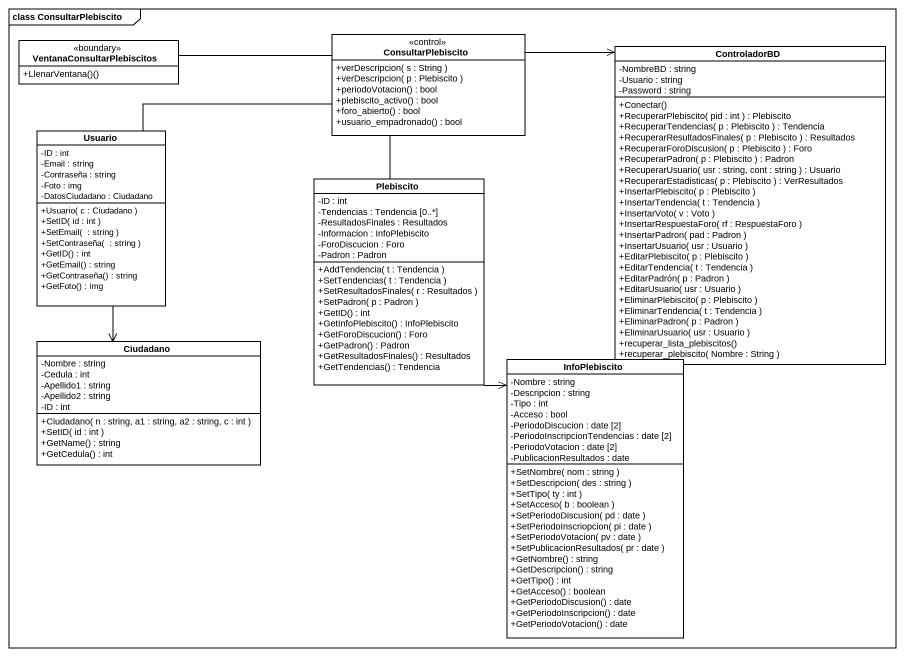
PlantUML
@startuml
mainframe class ConsultarPlebiscito
hide circle
hide empty members
skinparam classAttributeIconSize 0
class ConsultarPlebiscito <<control>> {
  +verDescripcion( s : String )
  +verDescripcion( p : Plebiscito )
  +periodoVotacion() : bool
  +plebiscito_activo() : bool
  +foro_abierto() : bool
  +usuario_empadronado() : bool
}
class VentanaConsultarPlebiscitos <<boundary>> {
  +LlenarVentana()()
}
class ControladorBD {
  -NombreBD : string
  -Usuario : string
  -Password : string
  +Conectar()
  +RecuperarPlebiscito( pid : int ) : Plebiscito
  +RecuperarTendencias( p : Plebiscito ) : Tendencia
  +RecuperarResultadosFinales( p : Plebiscito ) : Resultados
  +RecuperarForoDiscusion( p : Plebiscito ) : Foro
  +RecuperarPadron( p : Plebiscito ) : Padron
  +RecuperarUsuario( usr : string, cont : string ) : Usuario
  +RecuperarEstadisticas( p : Plebiscito ) : VerResultados
  +InsertarPlebiscito( p : Plebiscito )
  +InsertarTendencia( t : Tendencia )
  +InsertarVoto( v : Voto )
  +InsertarRespuestaForo( rf : RespuestaForo )
  +InsertarPadron( pad : Padron )
  +InsertarUsuario( usr : Usuario )
  +EditarPlebiscito( p : Plebiscito )
  +EditarTendencia( t : Tendencia )
  +EditarPadrón( p : Padron )
  +EditarUsuario( usr : Usuario )
  +EliminarPlebiscito( p : Plebiscito )
  +EliminarTendencia( t : Tendencia )
  +EliminarPadron( p : Padron )
  +EliminarUsuario( usr : Usuario )
  +recuperar_lista_plebiscitos()
  +recuperar_plebiscito( Nombre : String )
}
class Usuario {
  -ID : int
  -Email : string
  -Contraseña : string
  -Foto : img
  -DatosCiudadano : Ciudadano
  +Usuario( c : Ciudadano )
  +SetID( id : int )
  +SetEmail(  : string )
  +SetContraseña(  : string )
  +GetID() : int
  +GetEmail() : string
  +GetContraseña() : string
  +GetFoto() : img
}
class Plebiscito {
  -ID : int
  -Tendencias : Tendencia [0..*]
  -ResultadosFinales : Resultados
  -Informacion : InfoPlebiscito
  -ForoDiscucion : Foro
  -Padron : Padron
  +AddTendencia( t : Tendencia )
  +SetTendencias( t : Tendencia )
  +SetResultadosFinales( r : Resultados )
  +SetPadron( p : Padron )
  +GetID() : int
  +GetInfoPlebiscito() : InfoPlebiscito
  +GetForoDiscucion() : Foro
  +GetPadron() : Padron
  +GetResultadosFinales() : Resultados
  +GetTendencias() : Tendencia
}
class Ciudadano {
  -Nombre : string
  -Cedula : int
  -Apellido1 : string
  -Apellido2 : string
  -ID : int
  +Ciudadano( n : string, a1 : string, a2 : string, c : int )
  +SetID( id : int )
  +GetName() : string
  +GetCedula() : int
}
class InfoPlebiscito {
  -Nombre : string
  -Descripcion : string
  -Tipo : int
  -Acceso : bool
  -PeriodoDiscucion : date [2]
  -PeriodoInscripcionTendencias : date [2]
  -PeriodoVotacion : date [2]
  -PublicacionResultados : date
  +SetNombre( nom : string )
  +SetDescripcion( des : string )
  +SetTipo( ty : int )
  +SetAcceso( b : boolean )
  +SetPeriodoDiscusion( pd : date )
  +SetPeriodoInscriopcion( pi : date )
  +SetPeriodoVotacion( pv : date )
  +SetPublicacionResultados( pr : date )
  +GetNombre() : string
  +GetDescripcion() : string
  +GetTipo() : int
  +GetAcceso() : boolean
  +GetPeriodoDiscusion() : date
  +GetPeriodoInscripcion() : date
  +GetPeriodoVotacion() : date
}
ConsultarPlebiscito -left- VentanaConsultarPlebiscitos
ConsultarPlebiscito -right-> ControladorBD
ConsultarPlebiscito -left- Usuario
ConsultarPlebiscito -- Plebiscito
Usuario --> Ciudadano
Plebiscito --> InfoPlebiscito
@enduml
